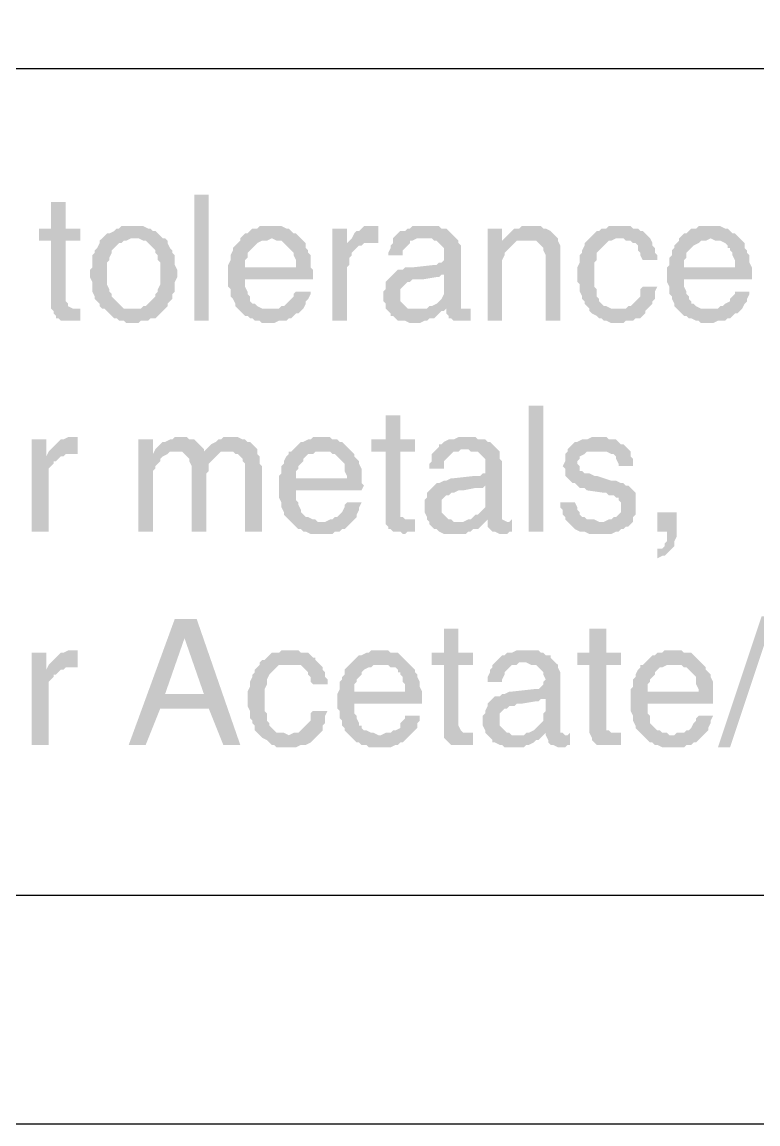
# Model space of a CAD drawing. Header units: millimetres. Extents: x 1448 to 2566, y 1057 to 1416.
# Drawn here: x 2026.85 to 2040.55, y 1118.56 to 1139.08 of the extents above; entities that cross this region are included whole.
import ezdxf

# ---------------------------------------------------------------- set-up
doc = ezdxf.new("R2010")
doc.units = ezdxf.units.MM

msp = doc.modelspace()

# ---------------------------------------------------------------- hatches: boundary and pattern name
at = {"transparency": 33554559}
for points in [[(2030.05467, 1133.5167), (2030.05467, 1135.86358), (2030.32547, 1135.86358), (2030.32547, 1133.5167)], [(2027.66267, 1135.72818), (2027.39187, 1135.72818), (2027.39187, 1135.23173), (2027.16621, 1135.23173), (2027.16621, 1135.00607), (2027.39187, 1135.00607), (2027.39187, 1133.74237), (2027.43701, 1133.69723), (2027.43701, 1133.6521), (2027.48214, 1133.60697), (2027.48214, 1133.56184), (2027.52727, 1133.56184), (2027.5724, 1133.5167), (2027.93346, 1133.5167), (2027.93346, 1133.74237), (2027.79806, 1133.74237), (2027.7078, 1133.7875), (2027.7078, 1133.83263), (2027.66267, 1133.87776), (2027.66267, 1135.00607), (2027.93346, 1135.00607), (2027.93346, 1135.23173), (2027.66267, 1135.23173)], [(2028.92637, 1135.27686), (2028.70071, 1135.27686), (2028.65558, 1135.23173), (2028.61044, 1135.23173), (2028.56531, 1135.1866), (2028.47505, 1135.14146), (2028.42991, 1135.14146), (2028.38478, 1135.09633), (2028.33965, 1135.0512), (2028.33965, 1135.0512), (2028.29452, 1135.00607), (2028.29452, 1134.96093), (2028.24939, 1134.87067), (2028.20425, 1134.82554), (2028.20425, 1134.78041), (2028.15912, 1134.73527), (2028.15912, 1134.50961), (2028.11399, 1134.46448), (2028.11399, 1134.37422), (2028.11399, 1134.32908), (2028.15912, 1134.23882), (2028.15912, 1134.05829), (2028.20425, 1133.96803), (2028.20425, 1133.92289), (2028.24939, 1133.87776), (2028.29452, 1133.83263), (2028.29452, 1133.7875), (2028.33965, 1133.74237), (2028.92637, 1133.74237), (2028.74584, 1133.74237), (2028.70071, 1133.7875), (2028.65558, 1133.83263), (2028.61044, 1133.87776), (2028.56531, 1133.92289), (2028.52018, 1133.96803), (2028.52018, 1134.01316), (2028.47505, 1134.05829), (2028.47505, 1134.10342), (2028.42991, 1134.19369), (2028.42991, 1134.59988), (2028.47505, 1134.64501), (2028.47505, 1134.69014), (2028.52018, 1134.78041), (2028.52018, 1134.82554), (2028.56531, 1134.87067), (2028.61044, 1134.9158), (2028.65558, 1134.96093), (2028.70071, 1134.96093), (2028.74584, 1135.00607), (2028.79097, 1135.00607), (2028.88124, 1135.0512), (2029.46795, 1135.0512), (2029.42282, 1135.09633), (2029.37769, 1135.14146), (2029.33256, 1135.1866), (2029.28743, 1135.1866), (2029.24229, 1135.23173), (2029.19716, 1135.23173), (2029.1069, 1135.27686), (2029.01663, 1135.27686)], [(2031.4989, 1135.27686), (2031.27324, 1135.27686), (2031.22811, 1135.23173), (2031.13784, 1135.23173), (2031.09271, 1135.1866), (2031.04758, 1135.14146), (2031.00245, 1135.14146), (2030.95732, 1135.09633), (2030.91218, 1135.0512), (2031.4989, 1135.0512), (2031.58917, 1135.00607), (2031.67943, 1135.00607), (2031.72456, 1134.96093), (2031.7697, 1134.9158), (2031.81483, 1134.87067), (2031.81483, 1134.87067), (2031.85996, 1134.82554), (2031.90509, 1134.78041), (2031.90509, 1134.73527), (2031.95022, 1134.64501), (2031.95022, 1134.50961), (2030.68652, 1134.50961), (2030.68652, 1134.14856), (2030.73166, 1134.10342), (2030.73166, 1133.96803), (2030.77679, 1133.92289), (2030.82192, 1133.83263), (2030.82192, 1133.7875), (2030.86705, 1133.74237), (2030.91218, 1133.69723), (2030.91218, 1133.69723), (2030.95732, 1133.6521), (2031.00245, 1133.60697), (2031.04758, 1133.60697), (2031.09271, 1133.56184), (2031.13784, 1133.56184), (2031.18298, 1133.5167), (2031.27324, 1133.5167), (2031.31837, 1133.47157), (2031.54403, 1133.47157), (2031.6343, 1133.5167), (2031.7697, 1133.5167), (2031.81483, 1133.56184), (2031.85996, 1133.56184), (2031.90509, 1133.60697), (2031.95022, 1133.6521), (2031.99536, 1133.6521), (2032.04049, 1133.69723), (2031.4989, 1133.74237), (2031.31837, 1133.74237), (2031.22811, 1133.7875), (2031.18298, 1133.83263), (2031.13784, 1133.83263), (2031.09271, 1133.87776), (2031.09271, 1133.96803), (2031.04758, 1134.01316), (2031.04758, 1134.05829), (2031.00245, 1134.14856), (2031.00245, 1134.28395), (2032.26615, 1134.28395), (2032.26615, 1134.46448), (2032.22102, 1134.50961), (2032.22102, 1134.73527), (2032.17588, 1134.78041), (2032.17588, 1134.82554), (2032.13075, 1134.87067), (2032.13075, 1134.96093), (2032.08562, 1135.00607), (2032.04049, 1135.0512), (2031.99536, 1135.09633), (2031.95022, 1135.14146), (2031.90509, 1135.14146), (2031.85996, 1135.1866), (2031.81483, 1135.23173), (2031.7697, 1135.23173), (2031.67943, 1135.27686), (2031.58917, 1135.27686)], [(2032.898, 1135.23173), (2032.62721, 1135.23173), (2032.62721, 1133.5167), (2032.898, 1133.5167), (2032.898, 1134.50961), (2032.94313, 1134.55474), (2032.94313, 1134.69014), (2032.98826, 1134.73527), (2032.98826, 1134.78041), (2033.0334, 1134.82554), (2033.07853, 1134.87067), (2033.12366, 1134.9158), (2033.16879, 1134.9158), (2032.898, 1134.96093)], [(2033.39445, 1135.27686), (2033.21392, 1135.27686), (2033.16879, 1135.23173), (2033.12366, 1135.1866), (2033.07853, 1135.1866), (2033.0334, 1135.14146), (2032.98826, 1135.0512), (2032.98826, 1135.0512), (2032.94313, 1135.00607), (2033.39445, 1134.96093), (2033.48472, 1134.96093), (2033.48472, 1135.27686), (2033.43959, 1135.27686)], [(2034.38736, 1135.27686), (2034.11657, 1135.27686), (2034.07144, 1135.23173), (2034.0263, 1135.23173), (2033.98117, 1135.1866), (2033.89091, 1135.1866), (2033.84578, 1135.14146), (2033.84578, 1135.14146), (2033.80064, 1135.09633), (2033.75551, 1135.0512), (2033.75551, 1134.96093), (2033.71038, 1134.9158), (2033.71038, 1134.87067), (2033.66525, 1134.78041), (2033.66525, 1134.73527), (2033.93604, 1134.73527), (2033.93604, 1134.82554), (2033.98117, 1134.87067), (2034.0263, 1134.9158), (2034.07144, 1134.96093), (2034.07144, 1135.00607), (2034.11657, 1135.00607), (2034.20683, 1135.0512), (2034.92895, 1135.0512), (2034.88382, 1135.09633), (2034.83868, 1135.14146), (2034.79355, 1135.1866), (2034.74842, 1135.23173), (2034.65815, 1135.23173), (2034.61302, 1135.27686), (2034.43249, 1135.27686)], [(2035.78646, 1135.23173), (2035.51567, 1135.23173), (2035.51567, 1133.5167), (2035.78646, 1133.5167), (2035.78646, 1134.46448), (2035.78646, 1134.64501), (2035.83159, 1134.73527), (2035.83159, 1134.78041), (2035.87672, 1134.82554), (2035.92186, 1134.87067), (2035.92186, 1134.87067), (2035.96699, 1134.9158), (2036.01212, 1134.96093), (2035.78646, 1135.00607)], [(2036.28291, 1135.27686), (2036.14752, 1135.27686), (2036.10238, 1135.23173), (2036.01212, 1135.23173), (2035.96699, 1135.1866), (2035.92186, 1135.14146), (2035.87672, 1135.09633), (2035.83159, 1135.0512), (2035.78646, 1135.00607), (2036.01212, 1134.96093), (2036.05725, 1135.00607), (2036.23778, 1135.00607), (2036.8245, 1135.0512), (2036.77937, 1135.09633), (2036.73423, 1135.14146), (2036.73423, 1135.14146), (2036.6891, 1135.1866), (2036.59884, 1135.23173), (2036.55371, 1135.23173), (2036.50857, 1135.27686), (2036.37318, 1135.27686)], [(2037.9528, 1135.27686), (2037.77227, 1135.27686), (2037.72714, 1135.23173), (2037.63688, 1135.23173), (2037.59175, 1135.1866), (2037.54661, 1135.1866), (2037.50148, 1135.14146), (2037.45635, 1135.09633), (2037.41122, 1135.0512), (2038.04307, 1135.0512), (2038.0882, 1135.00607), (2038.17846, 1135.00607), (2038.2236, 1134.96093), (2038.26873, 1134.96093), (2038.31386, 1134.9158), (2038.31386, 1134.82554), (2038.35899, 1134.78041), (2038.35899, 1134.73527), (2038.40412, 1134.64501), (2038.67492, 1134.64501), (2038.67492, 1134.73527), (2038.62979, 1134.78041), (2038.62979, 1134.87067), (2038.58465, 1134.9158), (2038.58465, 1134.96093), (2038.53952, 1135.0512), (2038.49439, 1135.09633), (2038.44926, 1135.14146), (2038.44926, 1135.14146), (2038.40412, 1135.1866), (2038.35899, 1135.1866), (2038.31386, 1135.23173), (2038.2236, 1135.23173), (2038.17846, 1135.27686), (2038.04307, 1135.27686)], [(2039.66783, 1135.27686), (2039.44216, 1135.27686), (2039.39703, 1135.23173), (2039.30677, 1135.23173), (2039.26164, 1135.1866), (2039.2165, 1135.14146), (2039.17137, 1135.14146), (2039.12624, 1135.09633), (2039.08111, 1135.0512), (2039.66783, 1135.0512), (2039.75809, 1135.00607), (2039.84835, 1135.00607), (2039.93862, 1134.96093), (2039.98375, 1134.9158), (2039.98375, 1134.87067), (2040.02888, 1134.87067), (2040.02888, 1134.82554), (2040.07402, 1134.78041), (2040.07402, 1134.73527), (2040.11915, 1134.64501), (2040.11915, 1134.50961), (2038.85545, 1134.50961), (2038.85545, 1134.23882), (2038.90058, 1134.14856), (2038.90058, 1134.01316), (2038.94571, 1133.96803), (2038.94571, 1133.92289), (2038.99084, 1133.83263), (2038.99084, 1133.7875), (2039.03598, 1133.74237), (2039.08111, 1133.69723), (2039.08111, 1133.69723), (2039.12624, 1133.6521), (2039.17137, 1133.60697), (2039.2165, 1133.60697), (2039.26164, 1133.56184), (2039.30677, 1133.56184), (2039.39703, 1133.5167), (2039.44216, 1133.5167), (2039.4873, 1133.47157), (2039.71296, 1133.47157), (2039.80322, 1133.5167), (2039.93862, 1133.5167), (2039.98375, 1133.56184), (2040.02888, 1133.56184), (2040.07402, 1133.60697), (2040.11915, 1133.6521), (2040.16428, 1133.6521), (2040.20941, 1133.69723), (2039.66783, 1133.74237), (2039.4873, 1133.74237), (2039.39703, 1133.7875), (2039.3519, 1133.83263), (2039.30677, 1133.83263), (2039.30677, 1133.87776), (2039.26164, 1133.92289), (2039.26164, 1133.96803), (2039.2165, 1134.01316), (2039.2165, 1134.05829), (2039.17137, 1134.14856), (2039.17137, 1134.28395), (2040.43507, 1134.28395), (2040.43507, 1134.50961), (2040.38994, 1134.59988), (2040.38994, 1134.73527), (2040.34481, 1134.78041), (2040.34481, 1134.82554), (2040.29968, 1134.87067), (2040.29968, 1134.96093), (2040.25454, 1135.00607), (2040.20941, 1135.0512), (2040.16428, 1135.09633), (2040.11915, 1135.14146), (2040.07402, 1135.14146), (2040.02888, 1135.1866), (2039.98375, 1135.23173), (2039.93862, 1135.23173), (2039.84835, 1135.27686), (2039.75809, 1135.27686)], [(2029.46795, 1135.0512), (2028.92637, 1135.0512), (2029.01663, 1135.0512), (2029.1069, 1135.00607), (2029.15203, 1135.00607), (2029.19716, 1134.96093), (2029.24229, 1134.9158), (2029.28743, 1134.87067), (2029.33256, 1134.82554), (2029.33256, 1134.78041), (2029.37769, 1134.73527), (2029.37769, 1134.64501), (2029.42282, 1134.59988), (2029.42282, 1134.19369), (2029.37769, 1134.10342), (2029.37769, 1134.05829), (2029.33256, 1134.01316), (2029.33256, 1133.96803), (2029.28743, 1133.92289), (2029.24229, 1133.87776), (2029.19716, 1133.83263), (2029.15203, 1133.7875), (2029.1069, 1133.7875), (2029.06176, 1133.74237), (2028.38478, 1133.74237), (2028.42991, 1133.69723), (2028.47505, 1133.6521), (2028.52018, 1133.60697), (2028.56531, 1133.56184), (2028.61044, 1133.56184), (2028.65558, 1133.5167), (2028.74584, 1133.5167), (2028.79097, 1133.47157), (2029.01663, 1133.47157), (2029.06176, 1133.5167), (2029.19716, 1133.5167), (2029.24229, 1133.56184), (2029.33256, 1133.56184), (2029.37769, 1133.60697), (2029.42282, 1133.6521), (2029.46795, 1133.69723), (2029.51309, 1133.74237), (2029.51309, 1133.74237), (2029.55822, 1133.7875), (2029.55822, 1133.83263), (2029.60335, 1133.87776), (2029.64848, 1133.92289), (2029.64848, 1134.01316), (2029.69362, 1134.05829), (2029.69362, 1134.23882), (2029.73875, 1134.32908), (2029.73875, 1134.37422), (2029.73875, 1134.46448), (2029.69362, 1134.55474), (2029.69362, 1134.73527), (2029.64848, 1134.78041), (2029.64848, 1134.82554), (2029.60335, 1134.87067), (2029.55822, 1134.96093), (2029.55822, 1135.00607), (2029.51309, 1135.0512)], [(2030.91218, 1135.0512), (2030.91218, 1135.00607), (2030.86705, 1134.96093), (2030.82192, 1134.9158), (2030.77679, 1134.87067), (2030.77679, 1134.82554), (2030.73166, 1134.73527), (2030.73166, 1134.64501), (2030.68652, 1134.55474), (2030.68652, 1134.50961), (2031.00245, 1134.50961), (2031.00245, 1134.64501), (2031.04758, 1134.69014), (2031.04758, 1134.78041), (2031.09271, 1134.82554), (2031.13784, 1134.87067), (2031.13784, 1134.87067), (2031.18298, 1134.9158), (2031.22811, 1134.96093), (2031.31837, 1135.00607), (2031.40864, 1135.00607), (2031.4989, 1135.0512)], [(2032.94313, 1135.00607), (2032.898, 1134.96093), (2033.16879, 1134.9158), (2033.21392, 1134.96093), (2033.39445, 1134.96093)], [(2034.92895, 1135.0512), (2034.34223, 1135.0512), (2034.47763, 1135.0512), (2034.52276, 1135.00607), (2034.56789, 1135.00607), (2034.61302, 1134.96093), (2034.65815, 1134.9158), (2034.70329, 1134.87067), (2034.70329, 1134.64501), (2034.65815, 1134.59988), (2034.61302, 1134.59988), (2034.56789, 1134.55474), (2034.52276, 1134.55474), (2034.11657, 1134.50961), (2033.98117, 1134.50961), (2033.93604, 1134.46448), (2033.84578, 1134.46448), (2033.80064, 1134.41935), (2034.70329, 1134.37422), (2034.70329, 1134.10342), (2034.70329, 1134.01316), (2034.65815, 1133.92289), (2034.61302, 1133.87776), (2034.56789, 1133.83263), (2034.56789, 1133.83263), (2034.47763, 1133.7875), (2034.43249, 1133.7875), (2034.38736, 1133.74237), (2034.20683, 1133.74237), (2033.66525, 1133.69723), (2033.71038, 1133.6521), (2033.71038, 1133.60697), (2033.75551, 1133.60697), (2033.80064, 1133.56184), (2033.84578, 1133.5167), (2033.98117, 1133.5167), (2034.07144, 1133.47157), (2034.25196, 1133.47157), (2034.34223, 1133.5167), (2034.38736, 1133.5167), (2034.43249, 1133.56184), (2034.52276, 1133.56184), (2034.56789, 1133.60697), (2034.61302, 1133.6521), (2034.65815, 1133.69723), (2034.70329, 1133.69723), (2034.74842, 1133.74237), (2035.01921, 1133.74237), (2035.01921, 1134.9158), (2034.97408, 1134.96093), (2034.97408, 1135.00607)], [(2036.8245, 1135.0512), (2036.23778, 1135.00607), (2036.41831, 1135.00607), (2036.46344, 1134.96093), (2036.50857, 1134.9158), (2036.50857, 1134.9158), (2036.55371, 1134.87067), (2036.55371, 1134.82554), (2036.59884, 1134.73527), (2036.59884, 1133.5167), (2036.86963, 1133.5167), (2036.86963, 1134.9158), (2036.8245, 1135.00607)], [(2037.41122, 1135.0512), (2037.36608, 1135.00607), (2037.32095, 1134.96093), (2037.32095, 1134.9158), (2037.27582, 1134.82554), (2037.27582, 1134.78041), (2037.23069, 1134.73527), (2037.23069, 1134.59988), (2037.18556, 1134.50961), (2037.18556, 1134.23882), (2037.23069, 1134.19369), (2037.23069, 1134.05829), (2037.27582, 1133.96803), (2037.27582, 1133.92289), (2037.32095, 1133.87776), (2037.32095, 1133.83263), (2037.36608, 1133.7875), (2037.41122, 1133.74237), (2037.9528, 1133.74237), (2037.81741, 1133.74237), (2037.72714, 1133.7875), (2037.68201, 1133.7875), (2037.63688, 1133.83263), (2037.59175, 1133.87776), (2037.59175, 1133.92289), (2037.54661, 1133.96803), (2037.54661, 1134.10342), (2037.50148, 1134.14856), (2037.50148, 1134.59988), (2037.54661, 1134.64501), (2037.54661, 1134.78041), (2037.59175, 1134.82554), (2037.63688, 1134.87067), (2037.63688, 1134.87067), (2037.68201, 1134.9158), (2037.72714, 1134.96093), (2037.77227, 1135.00607), (2037.81741, 1135.00607), (2037.90767, 1135.0512), (2037.9528, 1135.0512)], [(2039.08111, 1135.0512), (2039.08111, 1135.00607), (2039.03598, 1134.96093), (2038.99084, 1134.9158), (2038.99084, 1134.87067), (2038.94571, 1134.82554), (2038.94571, 1134.73527), (2038.90058, 1134.69014), (2038.90058, 1134.55474), (2038.85545, 1134.50961), (2039.17137, 1134.50961), (2039.17137, 1134.64501), (2039.2165, 1134.69014), (2039.2165, 1134.78041), (2039.26164, 1134.82554), (2039.30677, 1134.87067), (2039.30677, 1134.87067), (2039.3519, 1134.9158), (2039.44216, 1134.96093), (2039.4873, 1135.00607), (2039.57756, 1135.00607), (2039.66783, 1135.0512)], [(2033.80064, 1134.41935), (2033.75551, 1134.37422), (2033.71038, 1134.32908), (2033.71038, 1134.32908), (2033.66525, 1134.28395), (2033.62011, 1134.23882), (2033.62011, 1134.10342), (2033.57498, 1134.05829), (2033.57498, 1133.96803), (2033.57498, 1133.87776), (2033.62011, 1133.83263), (2033.62011, 1133.74237), (2033.66525, 1133.69723), (2034.20683, 1133.74237), (2034.0263, 1133.74237), (2033.98117, 1133.7875), (2033.93604, 1133.83263), (2033.89091, 1133.87776), (2033.89091, 1134.10342), (2033.93604, 1134.14856), (2033.98117, 1134.19369), (2034.0263, 1134.23882), (2034.07144, 1134.23882), (2034.11657, 1134.28395), (2034.2971, 1134.28395), (2034.56789, 1134.32908), (2034.61302, 1134.32908), (2034.65815, 1134.37422), (2034.70329, 1134.37422)], [(2038.67492, 1134.14856), (2038.40412, 1134.14856), (2038.35899, 1134.10342), (2038.35899, 1133.96803), (2038.31386, 1133.92289), (2038.26873, 1133.87776), (2038.2236, 1133.83263), (2038.17846, 1133.7875), (2038.13333, 1133.7875), (2038.0882, 1133.74237), (2037.41122, 1133.74237), (2037.41122, 1133.69723), (2037.45635, 1133.6521), (2037.54661, 1133.60697), (2037.59175, 1133.56184), (2037.63688, 1133.56184), (2037.68201, 1133.5167), (2037.72714, 1133.5167), (2037.81741, 1133.47157), (2038.04307, 1133.47157), (2038.0882, 1133.5167), (2038.2236, 1133.5167), (2038.26873, 1133.56184), (2038.35899, 1133.56184), (2038.40412, 1133.60697), (2038.44926, 1133.6521), (2038.44926, 1133.69723), (2038.49439, 1133.74237), (2038.53952, 1133.7875), (2038.58465, 1133.83263), (2038.58465, 1133.87776), (2038.62979, 1133.92289), (2038.62979, 1134.05829)], [(2032.22102, 1134.05829), (2031.95022, 1134.05829), (2031.90509, 1134.01316), (2031.90509, 1133.96803), (2031.85996, 1133.92289), (2031.81483, 1133.87776), (2031.7697, 1133.83263), (2031.72456, 1133.7875), (2031.67943, 1133.7875), (2031.6343, 1133.74237), (2031.4989, 1133.74237), (2032.04049, 1133.69723), (2032.08562, 1133.74237), (2032.13075, 1133.83263), (2032.13075, 1133.87776), (2032.17588, 1133.92289), (2032.22102, 1134.01316)], [(2040.38994, 1134.05829), (2040.11915, 1134.05829), (2040.11915, 1134.01316), (2040.07402, 1133.96803), (2040.02888, 1133.92289), (2040.02888, 1133.87776), (2039.93862, 1133.83263), (2039.89349, 1133.7875), (2039.84835, 1133.7875), (2039.80322, 1133.74237), (2039.66783, 1133.74237), (2040.20941, 1133.69723), (2040.25454, 1133.74237), (2040.29968, 1133.83263), (2040.34481, 1133.87776), (2040.34481, 1133.92289), (2040.38994, 1134.01316)], [(2035.19974, 1133.74237), (2035.10948, 1133.74237), (2034.74842, 1133.69723), (2034.74842, 1133.6521), (2034.79355, 1133.60697), (2034.79355, 1133.56184), (2034.83868, 1133.56184), (2034.88382, 1133.5167), (2035.19974, 1133.5167)], [(2035.01921, 1133.74237), (2034.74842, 1133.74237), (2034.74842, 1133.69723), (2035.10948, 1133.74237), (2035.10948, 1133.74237)], [(2036.28291, 1129.59021), (2036.28291, 1131.93708), (2036.55371, 1131.93708), (2036.55371, 1129.59021)], [(2033.89091, 1131.75655), (2033.62011, 1131.75655), (2033.62011, 1131.30523), (2033.34932, 1131.30523), (2033.34932, 1131.07957), (2033.62011, 1131.07957), (2033.62011, 1129.7256), (2033.66525, 1129.68047), (2033.66525, 1129.63534), (2033.71038, 1129.63534), (2033.75551, 1129.59021), (2033.89091, 1129.59021), (2033.93604, 1129.54507), (2033.98117, 1129.54507), (2034.0263, 1129.59021), (2034.1617, 1129.59021), (2034.1617, 1129.81587), (2033.98117, 1129.81587), (2033.93604, 1129.861), (2033.89091, 1129.861), (2033.89091, 1131.07957), (2034.1617, 1131.07957), (2034.1617, 1131.30523), (2033.89091, 1131.30523)], [(2027.30161, 1131.30523), (2027.03082, 1131.30523), (2027.03082, 1129.59021), (2027.34674, 1129.59021), (2027.34674, 1130.76364), (2027.39187, 1130.80877), (2027.43701, 1130.85391), (2027.43701, 1130.89904), (2027.48214, 1130.89904), (2027.52727, 1130.94417), (2027.5724, 1130.9893), (2027.30161, 1130.9893)], [(2027.79806, 1131.35036), (2027.7078, 1131.35036), (2027.61754, 1131.30523), (2027.5724, 1131.30523), (2027.52727, 1131.2601), (2027.48214, 1131.21496), (2027.43701, 1131.16983), (2027.39187, 1131.1247), (2027.39187, 1131.1247), (2027.34674, 1131.07957), (2027.79806, 1131.03444), (2027.88833, 1131.03444), (2027.88833, 1131.35036), (2027.8432, 1131.35036)], [(2029.28743, 1131.30523), (2029.01663, 1131.30523), (2029.01663, 1129.59021), (2029.28743, 1129.59021), (2029.28743, 1130.71851), (2029.33256, 1130.76364), (2029.33256, 1130.80877), (2029.37769, 1130.85391), (2029.42282, 1130.89904), (2029.42282, 1130.94417), (2029.46795, 1130.9893), (2029.55822, 1131.03444), (2029.28743, 1131.03444)], [(2029.78388, 1131.35036), (2029.69362, 1131.35036), (2029.64848, 1131.30523), (2029.60335, 1131.30523), (2029.51309, 1131.2601), (2029.46795, 1131.2601), (2029.42282, 1131.21496), (2029.37769, 1131.16983), (2029.33256, 1131.1247), (2029.28743, 1131.03444), (2029.55822, 1131.03444), (2029.60335, 1131.07957), (2029.73875, 1131.07957), (2030.2352, 1131.1247), (2030.19007, 1131.16983), (2030.14494, 1131.21496), (2030.14494, 1131.21496), (2030.0998, 1131.2601), (2030.05467, 1131.30523), (2029.96441, 1131.30523), (2029.91928, 1131.35036), (2029.87414, 1131.35036)], [(2030.73166, 1131.35036), (2030.59626, 1131.35036), (2030.55113, 1131.30523), (2030.50599, 1131.30523), (2030.46086, 1131.2601), (2030.3706, 1131.21496), (2030.32547, 1131.16983), (2030.28033, 1131.1247), (2030.2352, 1131.07957), (2029.82901, 1131.07957), (2029.87414, 1131.03444), (2029.91928, 1130.9893), (2029.91928, 1130.9893), (2029.96441, 1130.94417), (2029.96441, 1130.89904), (2030.00954, 1130.80877), (2030.00954, 1129.59021), (2030.28033, 1129.59021), (2030.28033, 1130.67338), (2030.32547, 1130.71851), (2030.32547, 1130.85391), (2030.3706, 1130.89904), (2030.41573, 1130.94417), (2030.41573, 1130.94417), (2030.46086, 1130.9893), (2030.50599, 1131.03444), (2030.55113, 1131.07957), (2030.68652, 1131.07957), (2031.22811, 1131.1247), (2031.18298, 1131.16983), (2031.13784, 1131.21496), (2031.13784, 1131.21496), (2031.09271, 1131.2601), (2031.04758, 1131.2601), (2031.00245, 1131.30523), (2030.95732, 1131.30523), (2030.86705, 1131.35036), (2030.82192, 1131.35036)], [(2032.44668, 1131.35036), (2032.26615, 1131.35036), (2032.22102, 1131.30523), (2032.17588, 1131.30523), (2032.08562, 1131.2601), (2032.04049, 1131.2601), (2031.99536, 1131.21496), (2031.95022, 1131.16983), (2031.90509, 1131.1247), (2031.85996, 1131.07957), (2032.58207, 1131.07957), (2032.62721, 1131.03444), (2032.67234, 1131.03444), (2032.71747, 1130.9893), (2032.7626, 1130.94417), (2032.7626, 1130.94417), (2032.80774, 1130.89904), (2032.85287, 1130.85391), (2032.85287, 1130.71851), (2032.898, 1130.62825), (2032.898, 1130.58311), (2031.95022, 1130.58311), (2031.6343, 1130.53798), (2031.6343, 1130.22206), (2031.67943, 1130.13179), (2031.67943, 1130.04153), (2031.72456, 1129.95126), (2031.72456, 1129.90613), (2031.7697, 1129.861), (2031.81483, 1129.81587), (2031.85996, 1129.77073), (2031.85996, 1129.77073), (2031.90509, 1129.7256), (2031.95022, 1129.68047), (2031.99536, 1129.63534), (2032.04049, 1129.63534), (2032.08562, 1129.59021), (2032.13075, 1129.59021), (2032.22102, 1129.54507), (2032.62721, 1129.54507), (2032.67234, 1129.59021), (2032.7626, 1129.59021), (2032.80774, 1129.63534), (2032.85287, 1129.63534), (2032.898, 1129.68047), (2032.94313, 1129.7256), (2032.98826, 1129.77073), (2032.35641, 1129.77073), (2032.31128, 1129.81587), (2032.26615, 1129.81587), (2032.17588, 1129.861), (2032.13075, 1129.861), (2032.08562, 1129.90613), (2032.04049, 1129.95126), (2032.04049, 1129.9964), (2031.99536, 1130.08666), (2031.99536, 1130.13179), (2031.95022, 1130.17692), (2031.95022, 1130.35745), (2033.16879, 1130.35745), (2033.21392, 1130.44772), (2033.16879, 1130.49285), (2033.16879, 1130.76364), (2033.12366, 1130.85391), (2033.12366, 1130.89904), (2033.07853, 1130.94417), (2033.0334, 1130.9893), (2033.0334, 1131.03444), (2032.98826, 1131.07957), (2032.94313, 1131.1247), (2032.898, 1131.16983), (2032.85287, 1131.21496), (2032.80774, 1131.2601), (2032.7626, 1131.2601), (2032.71747, 1131.30523), (2032.62721, 1131.30523), (2032.58207, 1131.35036), (2032.49181, 1131.35036)], [(2035.15461, 1131.35036), (2034.97408, 1131.35036), (2034.88382, 1131.30523), (2034.79355, 1131.30523), (2034.70329, 1131.2601), (2034.65815, 1131.21496), (2034.61302, 1131.21496), (2034.61302, 1131.16983), (2034.56789, 1131.1247), (2034.52276, 1131.07957), (2034.47763, 1131.03444), (2034.47763, 1130.89904), (2034.43249, 1130.85391), (2034.43249, 1130.76364), (2034.70329, 1130.76364), (2034.70329, 1130.89904), (2034.74842, 1130.94417), (2034.79355, 1130.9893), (2034.83868, 1131.03444), (2034.83868, 1131.03444), (2034.88382, 1131.07957), (2034.97408, 1131.07957), (2035.01921, 1131.1247), (2035.69619, 1131.1247), (2035.65106, 1131.16983), (2035.60593, 1131.21496), (2035.5608, 1131.2601), (2035.51567, 1131.2601), (2035.47053, 1131.30523), (2035.33514, 1131.30523), (2035.29, 1131.35036), (2035.19974, 1131.35036)], [(2037.59175, 1131.35036), (2037.45635, 1131.35036), (2037.36608, 1131.30523), (2037.27582, 1131.30523), (2037.18556, 1131.2601), (2037.14042, 1131.2601), (2037.09529, 1131.21496), (2037.05016, 1131.16983), (2037.00503, 1131.1247), (2037.00503, 1131.07957), (2036.9599, 1131.03444), (2036.9599, 1130.89904), (2036.91476, 1130.80877), (2036.9599, 1130.76364), (2036.9599, 1130.62825), (2037.00503, 1130.58311), (2037.05016, 1130.53798), (2037.09529, 1130.49285), (2037.14042, 1130.49285), (2037.18556, 1130.44772), (2037.23069, 1130.40258), (2037.32095, 1130.40258), (2037.36608, 1130.35745), (2037.68201, 1130.31232), (2037.72714, 1130.31232), (2037.77227, 1130.26719), (2037.86254, 1130.26719), (2037.90767, 1130.22206), (2037.9528, 1130.22206), (2037.9528, 1130.17692), (2037.99794, 1130.13179), (2037.99794, 1129.95126), (2037.9528, 1129.90613), (2037.90767, 1129.861), (2037.86254, 1129.861), (2037.81741, 1129.81587), (2037.77227, 1129.81587), (2037.68201, 1129.77073), (2037.00503, 1129.77073), (2037.05016, 1129.7256), (2037.09529, 1129.68047), (2037.09529, 1129.68047), (2037.14042, 1129.63534), (2037.23069, 1129.59021), (2037.32095, 1129.59021), (2037.41122, 1129.54507), (2037.81741, 1129.54507), (2037.90767, 1129.59021), (2037.9528, 1129.59021), (2037.99794, 1129.63534), (2038.04307, 1129.63534), (2038.0882, 1129.68047), (2038.13333, 1129.68047), (2038.17846, 1129.7256), (2038.2236, 1129.77073), (2038.2236, 1129.861), (2038.26873, 1129.90613), (2038.26873, 1130.08666), (2038.26873, 1130.31232), (2038.2236, 1130.35745), (2038.17846, 1130.40258), (2038.17846, 1130.40258), (2038.13333, 1130.44772), (2038.0882, 1130.44772), (2038.04307, 1130.49285), (2037.99794, 1130.49285), (2037.90767, 1130.53798), (2037.81741, 1130.53798), (2037.54661, 1130.62825), (2037.50148, 1130.62825), (2037.41122, 1130.67338), (2037.32095, 1130.67338), (2037.27582, 1130.71851), (2037.23069, 1130.71851), (2037.23069, 1130.80877), (2037.18556, 1130.85391), (2037.18556, 1130.89904), (2037.23069, 1130.94417), (2037.23069, 1130.9893), (2037.32095, 1131.03444), (2037.32095, 1131.03444), (2037.36608, 1131.07957), (2037.59175, 1131.07957), (2038.13333, 1131.1247), (2038.0882, 1131.16983), (2038.04307, 1131.21496), (2037.99794, 1131.21496), (2037.9528, 1131.2601), (2037.90767, 1131.30523), (2037.77227, 1131.30523), (2037.72714, 1131.35036), (2037.63688, 1131.35036)], [(2027.34674, 1131.07957), (2027.30161, 1130.9893), (2027.61754, 1130.9893), (2027.66267, 1131.03444), (2027.79806, 1131.03444)], [(2031.22811, 1131.1247), (2030.68652, 1131.07957), (2030.77679, 1131.07957), (2030.82192, 1131.03444), (2030.86705, 1131.03444), (2030.91218, 1130.9893), (2030.95732, 1130.94417), (2030.95732, 1130.89904), (2031.00245, 1130.85391), (2031.00245, 1129.59021), (2031.31837, 1129.59021), (2031.31837, 1130.80877), (2031.27324, 1130.85391), (2031.27324, 1130.9893), (2031.22811, 1131.03444)], [(2031.85996, 1131.07957), (2031.81483, 1131.07957), (2031.81483, 1131.03444), (2031.7697, 1130.9893), (2031.72456, 1130.89904), (2031.72456, 1130.85391), (2031.67943, 1130.80877), (2031.67943, 1130.67338), (2031.6343, 1130.62825), (2031.6343, 1130.53798), (2031.95022, 1130.58311), (2031.95022, 1130.71851), (2031.99536, 1130.76364), (2031.99536, 1130.80877), (2032.04049, 1130.85391), (2032.08562, 1130.89904), (2032.08562, 1130.94417), (2032.13075, 1130.9893), (2032.17588, 1131.03444), (2032.26615, 1131.03444), (2032.31128, 1131.07957), (2032.44668, 1131.07957)], [(2035.69619, 1131.1247), (2035.10948, 1131.1247), (2035.15461, 1131.1247), (2035.19974, 1131.07957), (2035.33514, 1131.07957), (2035.38027, 1131.03444), (2035.4254, 1130.9893), (2035.47053, 1130.94417), (2035.47053, 1130.80877), (2035.47053, 1130.67338), (2035.4254, 1130.67338), (2035.38027, 1130.62825), (2035.29, 1130.62825), (2034.88382, 1130.58311), (2034.83868, 1130.58311), (2034.74842, 1130.53798), (2034.70329, 1130.53798), (2034.61302, 1130.49285), (2034.56789, 1130.49285), (2035.47053, 1130.44772), (2035.47053, 1130.17692), (2035.47053, 1130.04153), (2035.4254, 1129.9964), (2035.38027, 1129.95126), (2035.33514, 1129.90613), (2035.29, 1129.90613), (2035.24487, 1129.861), (2035.19974, 1129.81587), (2035.15461, 1129.81587), (2035.06434, 1129.77073), (2034.43249, 1129.77073), (2034.43249, 1129.7256), (2034.47763, 1129.68047), (2034.52276, 1129.63534), (2034.56789, 1129.63534), (2034.61302, 1129.59021), (2034.70329, 1129.54507), (2035.10948, 1129.54507), (2035.15461, 1129.59021), (2035.19974, 1129.59021), (2035.24487, 1129.63534), (2035.33514, 1129.63534), (2035.38027, 1129.68047), (2035.4254, 1129.7256), (2035.47053, 1129.77073), (2035.51567, 1129.81587), (2035.78646, 1129.81587), (2035.78646, 1130.89904), (2035.74133, 1130.94417), (2035.74133, 1131.07957)], [(2038.13333, 1131.1247), (2037.59175, 1131.07957), (2037.72714, 1131.07957), (2037.81741, 1131.03444), (2037.86254, 1131.03444), (2037.90767, 1130.9893), (2037.90767, 1130.94417), (2037.9528, 1130.85391), (2037.9528, 1130.80877), (2038.2236, 1130.80877), (2038.2236, 1130.94417), (2038.17846, 1130.9893), (2038.17846, 1131.07957)], [(2034.56789, 1130.49285), (2034.52276, 1130.44772), (2034.47763, 1130.40258), (2034.47763, 1130.40258), (2034.43249, 1130.35745), (2034.38736, 1130.31232), (2034.38736, 1130.22206), (2034.34223, 1130.17692), (2034.34223, 1129.95126), (2034.38736, 1129.861), (2034.38736, 1129.81587), (2034.43249, 1129.77073), (2034.92895, 1129.77073), (2034.88382, 1129.77073), (2034.83868, 1129.81587), (2034.79355, 1129.81587), (2034.74842, 1129.861), (2034.70329, 1129.90613), (2034.65815, 1129.95126), (2034.65815, 1130.08666), (2034.65815, 1130.17692), (2034.70329, 1130.22206), (2034.74842, 1130.26719), (2034.79355, 1130.26719), (2034.83868, 1130.31232), (2034.88382, 1130.31232), (2034.97408, 1130.35745), (2035.06434, 1130.35745), (2035.29, 1130.40258), (2035.4254, 1130.40258), (2035.47053, 1130.44772)], [(2033.16879, 1130.13179), (2032.898, 1130.13179), (2032.85287, 1130.08666), (2032.85287, 1130.04153), (2032.80774, 1129.95126), (2032.7626, 1129.90613), (2032.71747, 1129.861), (2032.67234, 1129.861), (2032.62721, 1129.81587), (2032.58207, 1129.81587), (2032.49181, 1129.77073), (2032.44668, 1129.77073), (2032.98826, 1129.77073), (2033.0334, 1129.81587), (2033.07853, 1129.861), (2033.07853, 1129.90613), (2033.12366, 1129.9964), (2033.12366, 1130.04153)], [(2037.14042, 1130.13179), (2036.86963, 1130.13179), (2036.86963, 1130.04153), (2036.91476, 1129.9964), (2036.91476, 1129.90613), (2036.9599, 1129.861), (2036.9599, 1129.81587), (2037.00503, 1129.77073), (2037.59175, 1129.77073), (2037.50148, 1129.81587), (2037.36608, 1129.81587), (2037.32095, 1129.861), (2037.27582, 1129.861), (2037.23069, 1129.90613), (2037.23069, 1129.95126), (2037.18556, 1129.9964), (2037.18556, 1130.04153)], [(2035.96699, 1129.81587), (2035.92186, 1129.77073), (2035.51567, 1129.77073), (2035.51567, 1129.68047), (2035.5608, 1129.63534), (2035.5608, 1129.63534), (2035.60593, 1129.59021), (2035.65106, 1129.59021), (2035.74133, 1129.54507), (2035.87672, 1129.54507), (2035.92186, 1129.59021), (2035.96699, 1129.59021)], [(2035.78646, 1129.81587), (2035.51567, 1129.81587), (2035.51567, 1129.77073), (2035.87672, 1129.77073)], [(2039.03598, 1129.95126), (2038.67492, 1129.95126), (2038.67492, 1129.59021), (2038.85545, 1129.59021), (2038.85545, 1129.40968), (2038.81031, 1129.36454), (2038.81031, 1129.31941), (2038.76518, 1129.27428), (2038.67492, 1129.27428), (2038.67492, 1129.09375), (2038.67492, 1129.09375), (2038.76518, 1129.13888), (2038.81031, 1129.13888), (2038.85545, 1129.18402), (2038.90058, 1129.22915), (2038.94571, 1129.27428), (2038.99084, 1129.31941), (2038.99084, 1129.40968), (2039.03598, 1129.49994), (2039.03598, 1129.63534)], [(2030.0998, 1127.96545), (2029.69362, 1127.96545), (2028.8361, 1125.61857), (2029.15203, 1125.61857), (2029.42282, 1126.29556), (2030.32547, 1126.29556), (2029.51309, 1126.56635), (2029.87414, 1127.60439)], [(2030.0998, 1127.96545), (2029.87414, 1127.60439), (2030.2352, 1126.56635), (2029.51309, 1126.56635), (2030.32547, 1126.29556), (2030.59626, 1125.61857), (2030.91218, 1125.61857)], [(2040.84126, 1128.01058), (2040.02888, 1125.57344), (2039.80322, 1125.57344), (2040.6156, 1128.01058)], [(2034.97408, 1127.78492), (2034.70329, 1127.78492), (2034.70329, 1127.3336), (2034.47763, 1127.3336), (2034.47763, 1127.10794), (2034.70329, 1127.10794), (2034.70329, 1125.75397), (2034.74842, 1125.70884), (2034.79355, 1125.66371), (2034.79355, 1125.66371), (2034.83868, 1125.61857), (2035.24487, 1125.61857), (2035.24487, 1125.84424), (2035.06434, 1125.84424), (2035.01921, 1125.88937), (2035.01921, 1125.88937), (2034.97408, 1125.97963), (2034.97408, 1127.10794), (2035.24487, 1127.10794), (2035.24487, 1127.3336), (2034.97408, 1127.3336)], [(2037.72714, 1127.78492), (2037.41122, 1127.78492), (2037.41122, 1127.3336), (2037.18556, 1127.3336), (2037.18556, 1127.10794), (2037.41122, 1127.10794), (2037.41122, 1125.84424), (2037.45635, 1125.75397), (2037.45635, 1125.70884), (2037.50148, 1125.66371), (2037.50148, 1125.66371), (2037.54661, 1125.61857), (2037.99794, 1125.61857), (2037.99794, 1125.84424), (2037.81741, 1125.84424), (2037.77227, 1125.88937), (2037.72714, 1125.88937), (2037.72714, 1127.10794), (2037.99794, 1127.10794), (2037.99794, 1127.3336), (2037.72714, 1127.3336)], [(2027.79806, 1127.37873), (2027.7078, 1127.37873), (2027.61754, 1127.3336), (2027.5724, 1127.3336), (2027.52727, 1127.28847), (2027.48214, 1127.24333), (2027.43701, 1127.1982), (2027.39187, 1127.15307), (2027.39187, 1127.15307), (2027.34674, 1127.10794), (2027.79806, 1127.0628), (2027.88833, 1127.0628), (2027.88833, 1127.37873), (2027.8432, 1127.37873)], [(2031.81483, 1127.37873), (2031.67943, 1127.37873), (2031.6343, 1127.3336), (2031.4989, 1127.3336), (2031.45377, 1127.28847), (2031.40864, 1127.24333), (2031.36351, 1127.1982), (2031.31837, 1127.1982), (2031.27324, 1127.15307), (2031.27324, 1127.10794), (2032.04049, 1127.10794), (2032.08562, 1127.0628), (2032.13075, 1127.01767), (2032.17588, 1126.97254), (2032.17588, 1126.92741), (2032.22102, 1126.88228), (2032.22102, 1126.79201), (2032.26615, 1126.74688), (2032.53694, 1126.74688), (2032.53694, 1126.83714), (2032.49181, 1126.88228), (2032.49181, 1126.97254), (2032.44668, 1127.01767), (2032.44668, 1127.0628), (2032.40155, 1127.10794), (2032.35641, 1127.15307), (2032.31128, 1127.1982), (2032.31128, 1127.24333), (2032.26615, 1127.24333), (2032.22102, 1127.28847), (2032.17588, 1127.3336), (2032.04049, 1127.3336), (2031.99536, 1127.37873), (2031.90509, 1127.37873)], [(2033.52985, 1127.37873), (2033.34932, 1127.37873), (2033.30419, 1127.3336), (2033.25906, 1127.3336), (2033.16879, 1127.28847), (2033.12366, 1127.28847), (2033.07853, 1127.24333), (2033.0334, 1127.1982), (2032.98826, 1127.15307), (2032.94313, 1127.10794), (2033.66525, 1127.10794), (2033.71038, 1127.0628), (2033.80064, 1127.0628), (2033.84578, 1127.01767), (2033.84578, 1126.97254), (2033.89091, 1126.97254), (2033.89091, 1126.92741), (2033.93604, 1126.88228), (2033.93604, 1126.79201), (2033.98117, 1126.74688), (2033.98117, 1126.61148), (2033.0334, 1126.61148), (2032.71747, 1126.56635), (2032.71747, 1126.29556), (2032.7626, 1126.25043), (2032.7626, 1126.11503), (2032.80774, 1126.0699), (2032.80774, 1125.97963), (2032.85287, 1125.9345), (2032.85287, 1125.88937), (2032.898, 1125.84424), (2032.94313, 1125.7991), (2032.94313, 1125.7991), (2032.98826, 1125.75397), (2033.0334, 1125.70884), (2033.07853, 1125.66371), (2033.12366, 1125.66371), (2033.16879, 1125.61857), (2033.25906, 1125.61857), (2033.30419, 1125.57344), (2033.71038, 1125.57344), (2033.80064, 1125.61857), (2033.84578, 1125.61857), (2033.89091, 1125.66371), (2033.93604, 1125.66371), (2033.98117, 1125.70884), (2034.0263, 1125.75397), (2034.07144, 1125.7991), (2033.48472, 1125.7991), (2033.39445, 1125.84424), (2033.34932, 1125.84424), (2033.25906, 1125.88937), (2033.21392, 1125.88937), (2033.16879, 1125.9345), (2033.16879, 1125.97963), (2033.12366, 1125.97963), (2033.12366, 1126.02476), (2033.07853, 1126.11503), (2033.07853, 1126.16016), (2033.0334, 1126.20529), (2033.0334, 1126.38582), (2034.2971, 1126.38582), (2034.2971, 1126.61148), (2034.25196, 1126.70175), (2034.25196, 1126.79201), (2034.20683, 1126.88228), (2034.20683, 1126.92741), (2034.1617, 1126.97254), (2034.1617, 1127.01767), (2034.11657, 1127.0628), (2034.07144, 1127.10794), (2034.0263, 1127.15307), (2033.98117, 1127.1982), (2033.93604, 1127.24333), (2033.89091, 1127.28847), (2033.84578, 1127.3336), (2033.71038, 1127.3336), (2033.66525, 1127.37873), (2033.62011, 1127.37873)], [(2036.23778, 1127.37873), (2036.05725, 1127.37873), (2035.96699, 1127.3336), (2035.87672, 1127.3336), (2035.83159, 1127.28847), (2035.78646, 1127.28847), (2035.74133, 1127.24333), (2035.69619, 1127.1982), (2035.65106, 1127.15307), (2035.60593, 1127.10794), (2035.60593, 1127.0628), (2035.5608, 1127.01767), (2035.5608, 1126.97254), (2035.51567, 1126.88228), (2035.51567, 1126.79201), (2035.78646, 1126.79201), (2035.78646, 1126.83714), (2035.83159, 1126.92741), (2035.83159, 1126.97254), (2035.87672, 1127.01767), (2035.92186, 1127.0628), (2035.92186, 1127.0628), (2035.96699, 1127.10794), (2036.05725, 1127.10794), (2036.10238, 1127.15307), (2036.77937, 1127.15307), (2036.73423, 1127.1982), (2036.6891, 1127.24333), (2036.6891, 1127.28847), (2036.59884, 1127.28847), (2036.55371, 1127.3336), (2036.50857, 1127.3336), (2036.46344, 1127.37873), (2036.32804, 1127.37873)], [(2038.99084, 1127.37873), (2038.81031, 1127.37873), (2038.76518, 1127.3336), (2038.67492, 1127.3336), (2038.62979, 1127.28847), (2038.58465, 1127.28847), (2038.53952, 1127.24333), (2038.49439, 1127.1982), (2038.44926, 1127.15307), (2038.40412, 1127.10794), (2039.12624, 1127.10794), (2039.17137, 1127.0628), (2039.2165, 1127.0628), (2039.26164, 1127.01767), (2039.30677, 1126.97254), (2039.30677, 1126.97254), (2039.3519, 1126.92741), (2039.39703, 1126.88228), (2039.39703, 1126.74688), (2039.44216, 1126.65661), (2039.44216, 1126.61148), (2038.49439, 1126.61148), (2038.17846, 1126.56635), (2038.17846, 1126.25043), (2038.2236, 1126.16016), (2038.2236, 1126.0699), (2038.26873, 1125.97963), (2038.26873, 1125.9345), (2038.31386, 1125.88937), (2038.35899, 1125.84424), (2038.40412, 1125.7991), (2038.40412, 1125.7991), (2038.44926, 1125.75397), (2038.49439, 1125.70884), (2038.53952, 1125.66371), (2038.58465, 1125.66371), (2038.62979, 1125.61857), (2038.67492, 1125.61857), (2038.76518, 1125.57344), (2039.17137, 1125.57344), (2039.2165, 1125.61857), (2039.30677, 1125.61857), (2039.3519, 1125.66371), (2039.39703, 1125.66371), (2039.44216, 1125.70884), (2039.4873, 1125.75397), (2039.53243, 1125.7991), (2038.90058, 1125.7991), (2038.85545, 1125.84424), (2038.76518, 1125.84424), (2038.72005, 1125.88937), (2038.67492, 1125.88937), (2038.62979, 1125.9345), (2038.58465, 1125.97963), (2038.58465, 1125.97963), (2038.53952, 1126.02476), (2038.53952, 1126.16016), (2038.49439, 1126.20529), (2038.49439, 1126.38582), (2039.71296, 1126.38582), (2039.71296, 1126.79201), (2039.66783, 1126.88228), (2039.66783, 1126.92741), (2039.62269, 1126.97254), (2039.57756, 1127.01767), (2039.57756, 1127.0628), (2039.53243, 1127.10794), (2039.4873, 1127.15307), (2039.44216, 1127.1982), (2039.39703, 1127.24333), (2039.3519, 1127.28847), (2039.30677, 1127.3336), (2039.17137, 1127.3336), (2039.12624, 1127.37873), (2039.03598, 1127.37873)], [(2027.30161, 1127.3336), (2027.03082, 1127.3336), (2027.03082, 1125.61857), (2027.34674, 1125.61857), (2027.34674, 1126.79201), (2027.39187, 1126.83714), (2027.43701, 1126.88228), (2027.43701, 1126.92741), (2027.48214, 1126.92741), (2027.52727, 1126.97254), (2027.5724, 1127.01767), (2027.30161, 1127.01767)], [(2036.77937, 1127.15307), (2036.19265, 1127.15307), (2036.23778, 1127.15307), (2036.32804, 1127.10794), (2036.41831, 1127.10794), (2036.46344, 1127.0628), (2036.50857, 1127.01767), (2036.55371, 1126.97254), (2036.55371, 1126.92741), (2036.59884, 1126.83714), (2036.59884, 1126.83714), (2036.55371, 1126.79201), (2036.55371, 1126.74688), (2036.50857, 1126.70175), (2036.46344, 1126.65661), (2036.37318, 1126.65661), (2035.96699, 1126.61148), (2035.92186, 1126.61148), (2035.83159, 1126.56635), (2035.78646, 1126.56635), (2035.74133, 1126.52122), (2035.65106, 1126.52122), (2036.59884, 1126.47609), (2036.59884, 1126.25043), (2036.55371, 1126.20529), (2036.55371, 1126.0699), (2036.50857, 1126.02476), (2036.46344, 1125.97963), (2036.41831, 1125.9345), (2036.41831, 1125.9345), (2036.37318, 1125.88937), (2036.28291, 1125.84424), (2036.23778, 1125.84424), (2036.19265, 1125.7991), (2035.51567, 1125.7991), (2035.5608, 1125.75397), (2035.60593, 1125.70884), (2035.60593, 1125.66371), (2035.65106, 1125.66371), (2035.74133, 1125.61857), (2035.78646, 1125.61857), (2035.83159, 1125.57344), (2036.19265, 1125.57344), (2036.23778, 1125.61857), (2036.28291, 1125.61857), (2036.37318, 1125.66371), (2036.41831, 1125.70884), (2036.46344, 1125.70884), (2036.50857, 1125.75397), (2036.55371, 1125.7991), (2036.59884, 1125.84424), (2036.91476, 1125.84424), (2036.86963, 1125.84424), (2036.86963, 1126.97254), (2036.8245, 1127.0628), (2036.8245, 1127.10794)], [(2027.34674, 1127.10794), (2027.30161, 1127.01767), (2027.61754, 1127.01767), (2027.66267, 1127.0628), (2027.79806, 1127.0628)], [(2031.27324, 1127.10794), (2031.22811, 1127.0628), (2031.18298, 1127.01767), (2031.18298, 1126.97254), (2031.13784, 1126.92741), (2031.13784, 1126.88228), (2031.09271, 1126.79201), (2031.09271, 1126.70175), (2031.04758, 1126.61148), (2031.04758, 1126.34069), (2031.09271, 1126.25043), (2031.09271, 1126.11503), (2031.13784, 1126.0699), (2031.13784, 1126.02476), (2031.18298, 1125.97963), (2031.18298, 1125.88937), (2031.22811, 1125.84424), (2031.27324, 1125.7991), (2031.81483, 1125.7991), (2031.72456, 1125.84424), (2031.58917, 1125.84424), (2031.54403, 1125.88937), (2031.4989, 1125.9345), (2031.45377, 1125.97963), (2031.45377, 1126.02476), (2031.40864, 1126.0699), (2031.40864, 1126.20529), (2031.36351, 1126.25043), (2031.36351, 1126.65661), (2031.40864, 1126.74688), (2031.40864, 1126.83714), (2031.45377, 1126.92741), (2031.4989, 1126.97254), (2031.4989, 1126.97254), (2031.54403, 1127.01767), (2031.58917, 1127.0628), (2031.6343, 1127.10794), (2031.81483, 1127.10794)], [(2032.94313, 1127.10794), (2032.94313, 1127.10794), (2032.898, 1127.0628), (2032.85287, 1127.01767), (2032.85287, 1126.92741), (2032.80774, 1126.88228), (2032.80774, 1126.83714), (2032.7626, 1126.79201), (2032.7626, 1126.65661), (2032.71747, 1126.56635), (2033.0334, 1126.61148), (2033.0334, 1126.74688), (2033.07853, 1126.79201), (2033.07853, 1126.83714), (2033.12366, 1126.88228), (2033.16879, 1126.92741), (2033.16879, 1126.97254), (2033.21392, 1127.01767), (2033.30419, 1127.0628), (2033.34932, 1127.0628), (2033.39445, 1127.10794), (2033.52985, 1127.10794)], [(2038.40412, 1127.10794), (2038.35899, 1127.10794), (2038.35899, 1127.0628), (2038.31386, 1127.01767), (2038.26873, 1126.92741), (2038.26873, 1126.88228), (2038.2236, 1126.83714), (2038.2236, 1126.70175), (2038.17846, 1126.65661), (2038.17846, 1126.56635), (2038.49439, 1126.61148), (2038.49439, 1126.74688), (2038.53952, 1126.79201), (2038.53952, 1126.83714), (2038.58465, 1126.88228), (2038.62979, 1126.92741), (2038.62979, 1126.97254), (2038.67492, 1127.01767), (2038.72005, 1127.0628), (2038.76518, 1127.0628), (2038.85545, 1127.10794), (2038.99084, 1127.10794)], [(2035.65106, 1126.52122), (2035.60593, 1126.47609), (2035.5608, 1126.43095), (2035.5608, 1126.43095), (2035.51567, 1126.38582), (2035.51567, 1126.34069), (2035.47053, 1126.25043), (2035.47053, 1126.20529), (2035.4254, 1126.16016), (2035.4254, 1125.97963), (2035.47053, 1125.88937), (2035.47053, 1125.84424), (2035.51567, 1125.7991), (2036.05725, 1125.7991), (2035.96699, 1125.7991), (2035.92186, 1125.84424), (2035.87672, 1125.84424), (2035.83159, 1125.88937), (2035.78646, 1125.9345), (2035.74133, 1125.97963), (2035.74133, 1126.11503), (2035.74133, 1126.20529), (2035.78646, 1126.25043), (2035.83159, 1126.29556), (2035.87672, 1126.29556), (2035.92186, 1126.34069), (2036.01212, 1126.34069), (2036.05725, 1126.38582), (2036.14752, 1126.38582), (2036.41831, 1126.43095), (2036.46344, 1126.43095), (2036.50857, 1126.47609), (2036.59884, 1126.47609)], [(2032.53694, 1126.25043), (2032.26615, 1126.25043), (2032.22102, 1126.20529), (2032.22102, 1126.0699), (2032.17588, 1126.02476), (2032.13075, 1125.97963), (2032.08562, 1125.9345), (2032.04049, 1125.88937), (2031.99536, 1125.84424), (2031.90509, 1125.84424), (2031.81483, 1125.7991), (2031.27324, 1125.7991), (2031.31837, 1125.75397), (2031.40864, 1125.70884), (2031.45377, 1125.66371), (2031.4989, 1125.61857), (2031.54403, 1125.61857), (2031.58917, 1125.57344), (2031.95022, 1125.57344), (2032.04049, 1125.61857), (2032.13075, 1125.61857), (2032.22102, 1125.66371), (2032.26615, 1125.70884), (2032.31128, 1125.75397), (2032.31128, 1125.75397), (2032.35641, 1125.7991), (2032.40155, 1125.84424), (2032.44668, 1125.88937), (2032.44668, 1125.97963), (2032.49181, 1126.02476), (2032.49181, 1126.16016)], [(2034.25196, 1126.16016), (2033.98117, 1126.16016), (2033.98117, 1126.11503), (2033.93604, 1126.0699), (2033.89091, 1126.02476), (2033.89091, 1125.9345), (2033.80064, 1125.88937), (2033.75551, 1125.88937), (2033.71038, 1125.84424), (2033.62011, 1125.84424), (2033.52985, 1125.7991), (2034.07144, 1125.7991), (2034.11657, 1125.84424), (2034.1617, 1125.88937), (2034.20683, 1125.9345), (2034.20683, 1126.02476), (2034.25196, 1126.0699)], [(2039.71296, 1126.16016), (2039.44216, 1126.16016), (2039.39703, 1126.11503), (2039.39703, 1126.0699), (2039.3519, 1126.02476), (2039.30677, 1125.9345), (2039.26164, 1125.88937), (2039.2165, 1125.88937), (2039.17137, 1125.84424), (2039.03598, 1125.84424), (2038.99084, 1125.7991), (2039.53243, 1125.7991), (2039.57756, 1125.84424), (2039.62269, 1125.88937), (2039.62269, 1125.9345), (2039.66783, 1126.02476), (2039.66783, 1126.0699)], [(2037.05016, 1125.84424), (2037.00503, 1125.7991), (2036.59884, 1125.7991), (2036.64397, 1125.70884), (2036.64397, 1125.66371), (2036.64397, 1125.66371), (2036.6891, 1125.61857), (2036.73423, 1125.61857), (2036.8245, 1125.57344), (2036.9599, 1125.57344), (2037.00503, 1125.61857), (2037.05016, 1125.61857)], [(2036.91476, 1125.84424), (2036.59884, 1125.84424), (2036.59884, 1125.7991), (2036.9599, 1125.7991)]]:
    msp.add_hatch(color=256, dxfattribs=at).paths.add_polyline_path(points)

# ---------------------------------------------------------------- linework, layer by layer
msp.add_line((1699.39805, 1122.82038), (2108.65355, 1122.82038))
msp.add_lwpolyline([(2112.69159, 1118.56132), (2112.69159, 1415.56132), (1692.69159, 1415.56132), (1692.69159, 1118.56132)], close=True)
msp.add_lwpolyline([(1712.21567, 1138.21045), (2061.28614, 1138.21045)])
msp.add_solid([(2030.2352, 1131.1247), (2029.73875, 1131.07957), (2030.2352, 1131.07957)], dxfattribs=at)

doc.saveas('drawing.dxf')
